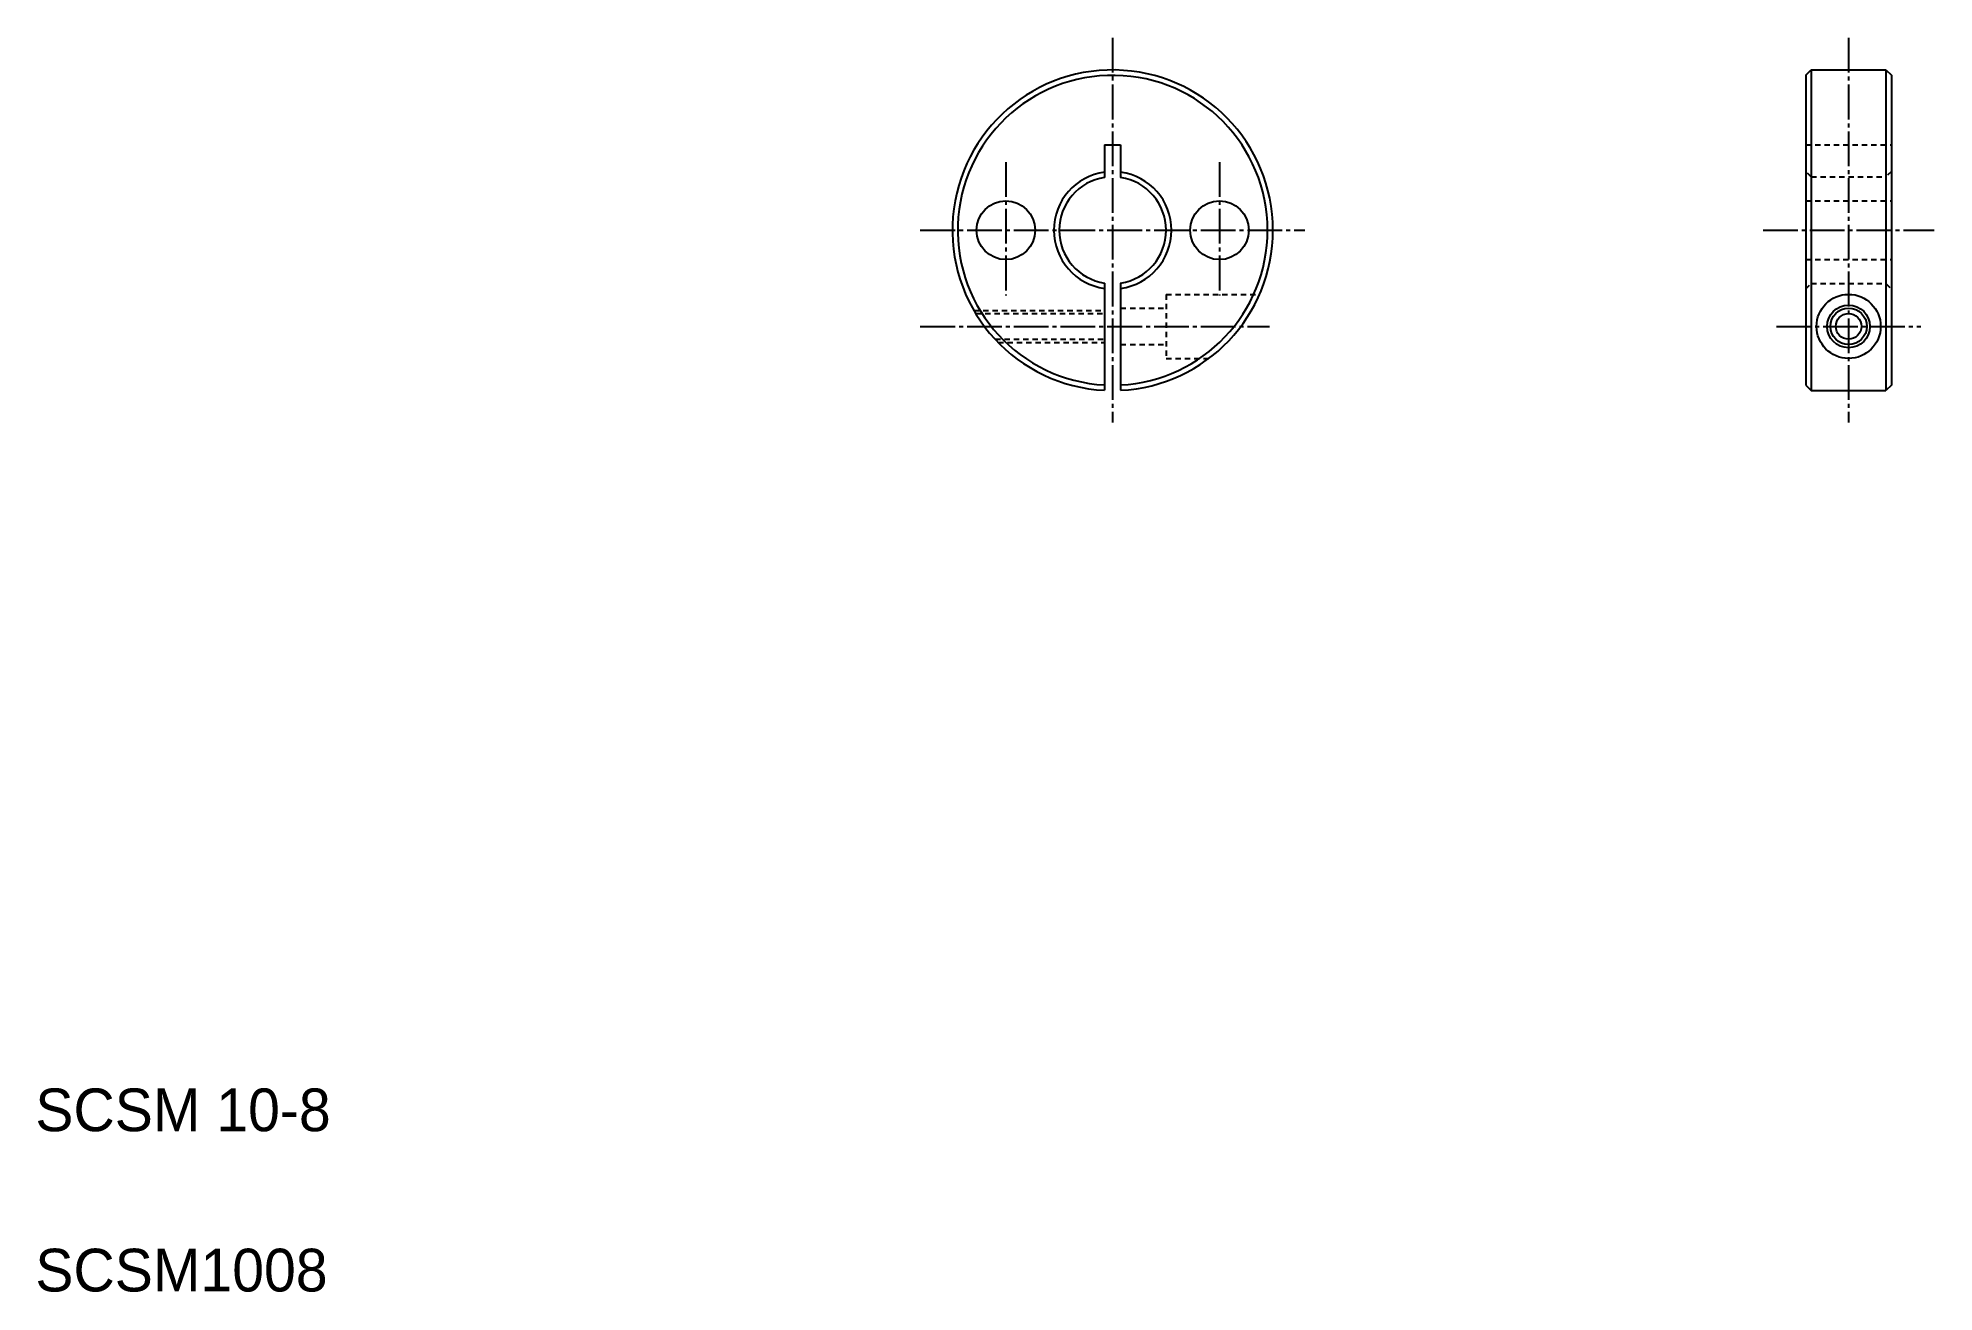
# Model space of a CAD drawing. Extents: x 10 to 188, y 10 to 127.
import ezdxf

# ---------------------------------------------------------------- set-up
doc = ezdxf.new("R2010")
doc.units = 0
doc.header["$LTSCALE"] = 0.25
doc.linetypes.add('CENTER', pattern=[17.5, 13, -1.5, 1.5, -1.5])
doc.linetypes.add('DASHED', pattern=[3.5, 2, -1.5])
doc.layers.get('0').update_dxf_attribs({"linetype": 'CONTINUOUS'})
doc.layers.add('CENTER', color=1, linetype='CENTER')

msp = doc.modelspace()

# ---------------------------------------------------------------- linework, layer by layer
at = {"color": 7, "linetype": 'CONTINUOUS'}
for p, q in [((175.703249, 123.829241), (176.203249, 124.329241)), ((176.203249, 124.329241), (183.203249, 124.329241)), ((176.203249, 124.329241), (176.203249, 94.329241)), ((183.203247, 124.329241), (183.703249, 123.829241)), ((183.203249, 124.329241), (183.203249, 94.329241)), ((175.703249, 123.829241), (175.703249, 94.829241)), ((183.703249, 123.829241), (183.703249, 94.829241)), ((110.075132, 117.329241), (111.575132, 117.329241)), ((110.075132, 117.329241), (110.075132, 114.27267)), ((111.575132, 117.329241), (111.575132, 114.27267)), ((110.075132, 104.385811), (110.075132, 94.348003)), ((111.575132, 104.385811), (111.575132, 94.348003)), ((175.703249, 94.829241), (176.203249, 94.329241)), ((176.203249, 94.329241), (183.203249, 94.329241)), ((183.703249, 94.829242), (183.203249, 94.329241))]:
    msp.add_line(p, q, dxfattribs=at)
for p, q in [((110.450132, 117.329241), (110.450132, 117.329341)), ((110.825132, 117.329241), (110.825232, 117.329241))]:
    msp.add_line(p, q)
at = {"color": 3, "linetype": 'DASHED'}
for p, q in [((175.703249, 117.329241), (183.703249, 117.329241)), ((176.203249, 114.329241), (175.703249, 114.82924)), ((176.203249, 114.329241), (183.203249, 114.329241)), ((183.703249, 114.82924), (183.203249, 114.329239)), ((175.703249, 112.079241), (183.703249, 112.079241)), ((175.703249, 106.579241), (183.703249, 106.579241)), ((115.825132, 103.329241), (115.825132, 97.329241)), ((115.825132, 103.329241), (124.572859, 103.329241)), ((175.703249, 103.829242), (176.203247, 104.329241)), ((176.203249, 104.329241), (183.203249, 104.329241)), ((183.203249, 104.329241), (183.703251, 103.82924)), ((97.834751, 101.829241), (110.075132, 101.829241)), ((98.012638, 101.529241), (110.075132, 101.529241)), ((111.575132, 102.029241), (115.825132, 102.029241)), ((99.82695, 99.129241), (110.075132, 99.129241)), ((100.112989, 98.829241), (110.075132, 98.829241)), ((111.575132, 98.629241), (115.825132, 98.629241)), ((115.825132, 97.329241), (119.825132, 97.329241))]:
    msp.add_line(p, q, dxfattribs=at)
at = {"color": 7, "linetype": 'CONTINUOUS'}
for centre in [(100.825132, 109.329241), (120.825132, 109.329241)]:
    msp.add_circle(centre, 2.75, dxfattribs=at)
for radius in [3, 2, 1.2]:
    msp.add_circle((179.703249, 100.329241), radius)
at = {"color": 3}
msp.add_circle((179.703249, 100.329241), 1.7, dxfattribs=at)
at = {"color": 7, "linetype": 'CONTINUOUS'}
for radius, start, end in [(15, 0, 267.13403), (14.5, 0, 267.0351), (5.5, 97.837481, 262.16252), (5, 98.626928, 261.37306), (5.5, 0, 82.162518), (5, 0, 81.373071), (5.5, 277.83748, 0), (5, 278.62693, 0), (14.5, 272.9649, 0), (15, 272.86599, 0)]:
    msp.add_arc((110.825132, 109.329241), radius, start, end, dxfattribs=at)
at = {"layer": 'CENTER', "color": 1, "linetype": 'CENTER'}
for p, q in [((110.825132, 127.329241), (110.825132, 91.329241)), ((179.703249, 127.329241), (179.703249, 91.329241)), ((100.825132, 115.700211), (100.825132, 103.23151)), ((120.825132, 115.700211), (120.825132, 103.23151)), ((92.825132, 109.329241), (128.825132, 109.329241)), ((171.703249, 109.329241), (187.703249, 109.329241)), ((92.825132, 100.329241), (125.505042, 100.329241)), ((172.953249, 100.329241), (186.453249, 100.329241))]:
    msp.add_line(p, q, dxfattribs=at)

# ---------------------------------------------------------------- texts
for s, p in [('SCSM 10-8', (10, 25)), ('SCSM1008', (10, 10))]:
    msp.add_text(s, height=4).set_placement(p)

doc.saveas('drawing.dxf')
